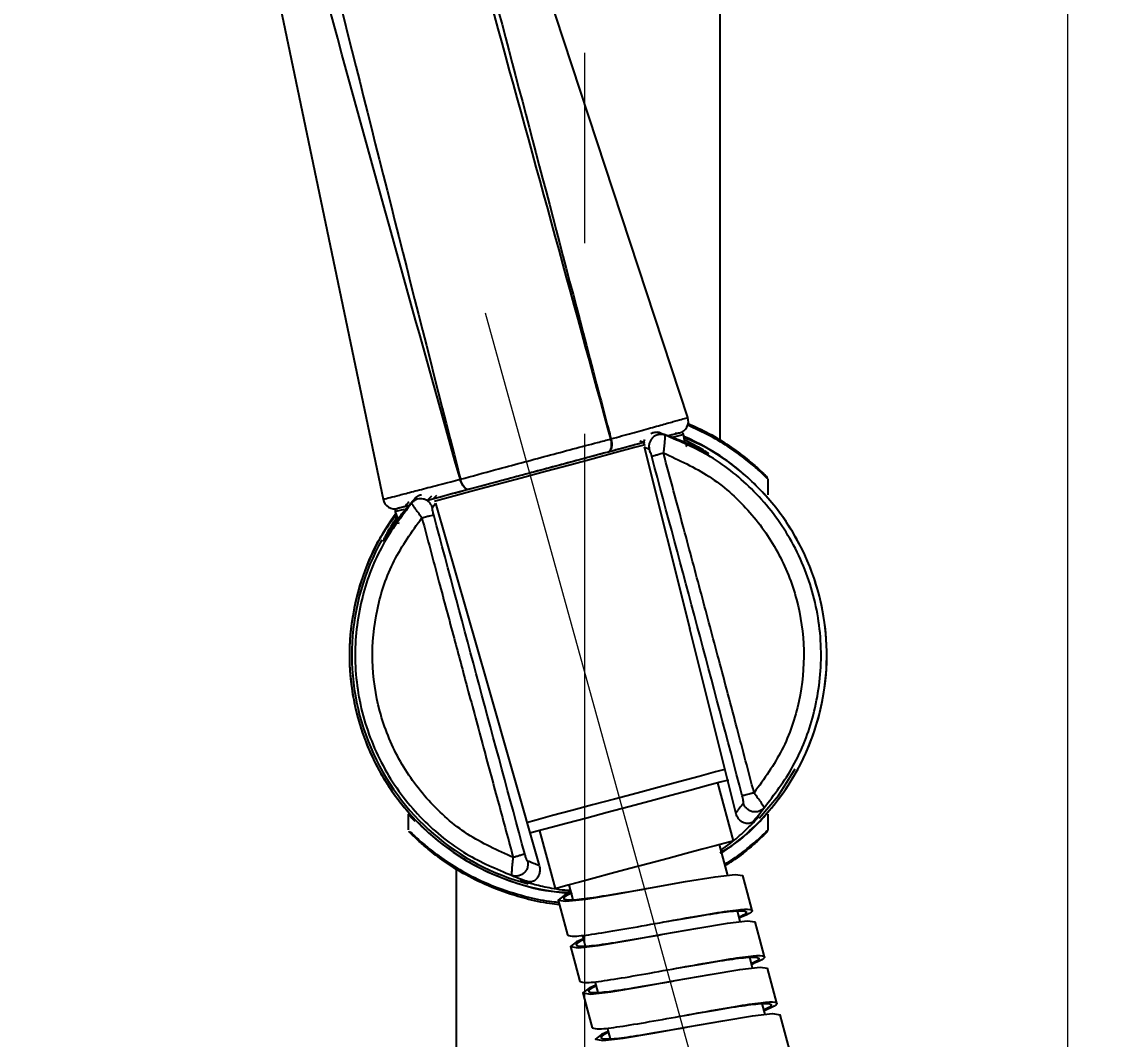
# Model space of a CAD drawing. Extents: x 4885 to 9138, y -729 to 2388.
# Drawn here: x 7293.1 to 7383.9, y 689.3 to 774.1 of the extents above; entities that cross this region are included whole.
import ezdxf

# ---------------------------------------------------------------- set-up
doc = ezdxf.new("R2010")
doc.units = 0
doc.header["$LTSCALE"] = 10
doc.header["$MEASUREMENT"] = 0
doc.header["$PDMODE"] = 3
doc.header["$PDSIZE"] = -10
doc.linetypes.add('CENTER2', pattern=[28.575, 19.05, -3.175, 3.175, -3.175])
doc.layers.get('0').update_dxf_attribs({"linetype": 'CONTINUOUS'})
doc.layers.get('DEFPOINTS').update_dxf_attribs({"linetype": 'CONTINUOUS'})
doc.layers.add('Cneter', color=1, linetype='CENTER2', lineweight=13)
doc.layers.add('치수선', color=7, linetype='CONTINUOUS', lineweight=20)
doc.styles.add('Daelim Dimension', font='NanumGothic.ttf')
doc.dimstyles.new('DEFAULT', dxfattribs={"dimscale": 2, "dimtxt": 2, "dimasz": 2, "dimexe": 0, "dimexo": 2, "dimgap": 1, "dimtad": 1, "dimdec": 1, "dimzin": 9, "dimdsep": 46, "dimtxsty": 'Daelim Dimension', "dimcen": 0.5, "dimclrd": 252, "dimclre": 252, "dimclrt": 3, "dimadec": 1, "dimazin": 0, "dimtfac": 1, "dimtdec": 1, "dimtix": 1, "dimtmove": 0, "dimatfit": 3, "dimfxl": 1, "dimtolj": 1, "dimtzin": 1, "dimlwd": 9, "dimlwe": 9, "dimarcsym": 0})

# ---------------------------------------------------------------- blocks, each defined once
blk = doc.blocks.new('*D51')
at = {"color": 5, "lineweight": 9, "ltscale": 0.5, "transparency": 16777216}
for p, q in [((7343.997, 1017.296), (7490.8, 1017.296)), ((7488.8, 223.843), (7488.8, 1009.296)), ((7343.997, 215.843), (7490.8, 215.843))]:
    blk.add_line(p, q, dxfattribs=at)
at = {"color": 5, "ltscale": 0.5, "transparency": 16777216}
for points in [[(7487.466, 1009.296), (7490.133, 1009.296), (7488.8, 1017.296)], [(7487.466, 223.843), (7490.133, 223.843), (7488.8, 215.843)]]:
    blk.add_solid(points, dxfattribs=at)
at = {"layer": 'DEFPOINTS', "color": 0, "ltscale": 0.5, "transparency": 16777216}
for p in [(7339.997, 1017.296), (7488.8, 1017.296), (7339.997, 215.843)]:
    blk.add_point(p, dxfattribs=at)
at = {"color": 7, "ltscale": 0.5, "transparency": 16777216, "insert": (7472.908, 616.569), "char_height": 20, "attachment_point": 5, "rotation": 90, "style": 'Daelim Dimension'}
blk.add_mtext('\\A1;기본 파이프 길이 : 1,000', dxfattribs=at)
blk = doc.blocks.new('*D52')
at = {"color": 5, "lineweight": 9, "ltscale": 0.5, "transparency": 16777216}
for p, q in [((6992.577, 1201.244), (7563.483, 1201.244)), ((7561.483, 1193.244), (7561.483, 202.293)), ((7411.638, 194.293), (7563.483, 194.293))]:
    blk.add_line(p, q, dxfattribs=at)
at = {"color": 5, "ltscale": 0.5, "transparency": 16777216}
for points in [[(7560.15, 1193.244), (7562.816, 1193.244), (7561.483, 1201.244)], [(7560.15, 202.293), (7562.816, 202.293), (7561.483, 194.293)]]:
    blk.add_solid(points, dxfattribs=at)
at = {"layer": 'DEFPOINTS', "color": 0, "ltscale": 0.5, "transparency": 16777216}
for p in [(6988.577, 1201.244), (7407.638, 194.293), (7561.483, 194.293)]:
    blk.add_point(p, dxfattribs=at)
at = {"color": 7, "ltscale": 0.5, "transparency": 16777216, "insert": (7545.778, 697.768), "char_height": 20, "attachment_point": 5, "rotation": 90, "style": 'Daelim Dimension'}
blk.add_mtext('\\A1;(1140~1330)', dxfattribs=at)

msp = doc.modelspace()

# ---------------------------------------------------------------- linework, layer by layer
at = {"color": 7, "linetype": 'Continuous', "lineweight": 25}
for p, q in [((7351.276, 739.183), (7351.276, 1007.272)), ((7346.244, 739.806), (7346.2, 739.79)), ((7346.216, 739.807), (7346.22, 739.814)), ((7346.665, 739.615), (7346.245, 739.805)), ((7347.528, 739.804), (7347.696, 739.737)), ((7348.349, 739.01), (7348.224, 739.657)), ((7344.958, 739.003), (7344.574, 739.117)), ((7344.953, 738.623), (7348.745, 723.454)), ((7345.374, 738.415), (7344.957, 738.606)), ((7329.608, 735.926), (7329.631, 735.932)), ((7355.276, 734.631), (7355.276, 735.967)), ((7330.361, 735.092), (7330.349, 735.089)), ((7325.844, 734.335), (7325.569, 733.965)), ((7325.841, 734.338), (7326.08, 734.53)), ((7327.289, 733.57), (7327.556, 733.943)), ((7327.556, 733.942), (7331.851, 718.927)), ((7324.201, 733.22), (7324.417, 732.592)), ((7352.578, 708.125), (7348.745, 723.454)), ((7331.851, 718.927), (7336.196, 703.736)), ((7352.394, 705.798), (7351.1, 710.626)), ((7325.276, 708.019), (7325.276, 706.707)), ((7355.276, 706.678), (7355.276, 708.01)), ((7336.225, 706.64), (7337.519, 701.812)), ((7351.923, 702.921), (7351.235, 705.488)), ((7329.276, 703.466), (7329.276, 485.27)), ((7338.678, 702.123), (7339.008, 700.891)), ((7352.958, 699.057), (7352.717, 699.958)), ((7339.802, 697.928), (7340.043, 697.028)), ((7353.993, 695.193), (7353.752, 696.094)), ((7356.017, 692.275), (7355.241, 695.173)), ((7340.837, 694.065), (7341.078, 693.164)), ((7355.029, 691.33), (7354.787, 692.23)), ((7357.053, 688.412), (7356.276, 691.309)), ((7341.872, 690.201), (7342.114, 689.3))]:
    msp.add_line(p, q, dxfattribs=at)
at = {"color": 8, "linetype": 'Continuous', "lineweight": 25}
for p, q in [((7348.415, 738.674), (7348.782, 738.97)), ((7327.212, 734.52), (7326.855, 734.153)), ((7327.632, 734.577), (7327.355, 734.287)), ((7324.061, 732.346), (7324.527, 732.274))]:
    msp.add_line(p, q, dxfattribs=at)
at = {"color": 7, "linetype": 'Continuous', "lineweight": 25, "flags": 128}
for points in [[(7299.334, 848.415), (7311.232, 791.46), (7323.181, 734.263)], [(7348.586, 741.07), (7331.36, 793.463), (7314.248, 845.509)], [(7347.976, 739.812), (7347.806, 739.766), (7347.3, 739.631), (7347.073, 739.57)], [(7342.182, 739.295), (7342.223, 739.104), (7342.244, 738.915), (7342.244, 738.736), (7342.224, 738.574), (7342.183, 738.434), (7342.124, 738.323), (7342.048, 738.244), (7341.959, 738.2)], [(7341.959, 738.2), (7342.046, 738.243), (7342.12, 738.322), (7342.177, 738.433), (7342.216, 738.572), (7342.236, 738.734), (7342.235, 738.913), (7342.213, 739.101), (7342.171, 739.292)], [(7345.014, 739.018), (7343.965, 738.737), (7342.354, 738.306), (7342.303, 738.292)], [(7341.666, 738.121), (7340.564, 737.826), (7338.647, 737.312), (7336.659, 736.78), (7334.656, 736.243), (7332.696, 735.718), (7330.836, 735.219), (7329.129, 734.762), (7327.624, 734.359), (7326.909, 734.167)], [(7330.349, 735.089), (7330.25, 735.082), (7330.145, 735.113), (7330.038, 735.18), (7329.933, 735.281), (7329.833, 735.411), (7329.744, 735.566), (7329.668, 735.74), (7329.608, 735.926)], [(7330.361, 735.092), (7330.264, 735.086), (7330.161, 735.117), (7330.055, 735.185), (7329.952, 735.286), (7329.854, 735.416), (7329.766, 735.572), (7329.69, 735.746), (7329.631, 735.932)], [(7325.218, 733.714), (7324.72, 733.581), (7324.381, 733.49), (7324.338, 733.478)], [(7351.967, 710.859), (7351.284, 710.675), (7350.144, 710.37), (7348.755, 709.998), (7347.17, 709.573), (7345.451, 709.112), (7343.663, 708.633), (7341.874, 708.154), (7340.155, 707.693), (7338.57, 707.269), (7337.181, 706.897), (7336.041, 706.591), (7335.421, 706.425)], [(7352.394, 705.798), (7352.22, 705.752), (7351.707, 705.614), (7350.877, 705.392), (7349.771, 705.096), (7348.44, 704.739), (7346.946, 704.338), (7345.359, 703.913), (7343.753, 703.483), (7342.203, 703.068), (7340.782, 702.687), (7339.557, 702.358), (7338.583, 702.098), (7337.908, 701.917), (7337.562, 701.824), (7337.519, 701.812)], [(7338.884, 701.504), (7338.28, 701.241), (7337.778, 700.846), (7338.41, 700.756), (7340.085, 700.947), (7342.559, 701.352), (7345.474, 701.873), (7348.389, 702.395), (7350.863, 702.8), (7352.538, 702.991), (7353.17, 702.9), (7353.17, 702.9)], [(7353.947, 700.003), (7353.559, 701.452), (7353.17, 702.9)], [(7345.474, 701.873), (7345.474, 701.873)], [(7337.778, 700.846), (7338.166, 699.398), (7338.554, 697.949)], [(7339.883, 697.624), (7339.316, 697.377), (7338.813, 696.983), (7339.446, 696.892), (7341.121, 697.084), (7343.594, 697.489), (7346.509, 698.01), (7349.424, 698.531), (7351.898, 698.936), (7353.573, 699.127), (7354.206, 699.037), (7354.206, 699.037)], [(7354.982, 696.139), (7354.594, 697.588), (7354.206, 699.037)], [(7338.813, 696.983), (7339.201, 695.534), (7339.589, 694.085)], [(7340.919, 693.76), (7340.351, 693.514), (7339.848, 693.119), (7340.481, 693.029), (7342.156, 693.22), (7344.629, 693.625), (7347.545, 694.146), (7350.46, 694.667), (7352.933, 695.072), (7354.608, 695.263), (7355.241, 695.173), (7355.241, 695.173)], [(7339.848, 693.119), (7340.236, 691.67), (7340.625, 690.221)], [(7341.954, 689.897), (7341.386, 689.65), (7340.883, 689.255), (7341.516, 689.165), (7343.191, 689.356), (7345.665, 689.761), (7348.58, 690.282), (7351.495, 690.804), (7353.968, 691.209), (7355.644, 691.4), (7356.276, 691.309), (7356.276, 691.309)]]:
    msp.add_lwpolyline(points, dxfattribs=at)
at = {"color": 8, "linetype": 'Continuous', "lineweight": 25, "flags": 128}
for points in [[(7348.224, 739.657), (7348.051, 739.611), (7347.538, 739.473), (7347.401, 739.436)], [(7345.025, 738.8), (7344.148, 738.565), (7342.51, 738.126), (7340.691, 737.639), (7338.743, 737.117), (7336.722, 736.575), (7334.687, 736.03), (7332.695, 735.496), (7330.805, 734.99), (7329.07, 734.525), (7327.541, 734.115), (7327.458, 734.093)], [(7324.945, 733.419), (7324.589, 733.324), (7324.244, 733.232), (7324.201, 733.22)], [(7351.675, 711.743), (7350.908, 711.538), (7349.527, 711.168), (7347.937, 710.742), (7346.194, 710.275), (7344.357, 709.782), (7342.487, 709.281), (7340.65, 708.789), (7338.907, 708.322), (7337.317, 707.896), (7335.936, 707.526), (7335.131, 707.31)], [(7354.54, 707.684), (7356.136, 709.587), (7357.552, 711.805)]]:
    msp.add_lwpolyline(points, dxfattribs=at)
at = {"color": 7, "linetype": 'Continuous', "lineweight": 25}
for centre, radius, start, end in [((7347.636, 740.756), 1, 285.00004, 18.46035), ((7348.027, 739.619), 0.2, 11, 105), ((7340.276, 721.272), 19.9, 331.27747, 66.36716), ((7342.319, 738.769), 0.543, 104.58119, 105.71254), ((7324.16, 734.466), 1, 191.41709, 284.99834), ((7340.276, 721.272), 19.9, 143.63289, 266.27415), ((7324.39, 733.285), 0.2, 105, 199), ((7340.276, 721.272), 19.9, 304.06453, 331.27747)]:
    msp.add_arc(centre, radius, start, end, dxfattribs=at)
at = {"color": 8, "linetype": 'Continuous', "lineweight": 25}
msp.add_arc((7340.276, 721.272), 19.7, 150.79024, 255.26247, dxfattribs=at)
at = {"color": 7, "linetype": 'Continuous', "lineweight": 25}
for points, knots in [([(7314.192, 844.008), (7316.786, 834.519), (7322.885, 812.216), (7331.893, 778.473), (7338.504, 753.318), (7341.804, 740.737), (7342.109, 739.571), (7342.182, 739.295)], [0, 0, 0, 0, 0.27226, 0.639999, 0.966645, 0.992097, 1, 1, 1, 1]), ([(7342.171, 739.292), (7342.101, 739.55), (7338.666, 752.095), (7331.696, 777.447), (7322.121, 812.008), (7315.91, 834.281), (7313.268, 843.757)], [0, 0, 0, 0, 0.007406, 0.360002, 0.727737, 1, 1, 1, 1]), ([(7329.608, 735.926), (7329.586, 736.005), (7325.667, 749.978), (7318.994, 773.911), (7309.877, 807.798), (7304.719, 827.805), (7302.14, 837.809)], [0, 0, 0, 0, 0.0023234, 0.4125543, 0.7062843, 1, 1, 1, 1]), ([(7303.982, 838.287), (7306.463, 828.259), (7311.425, 808.201), (7319.885, 774.34), (7325.974, 750.255), (7329.564, 736.195), (7329.631, 735.932)], [0, 0, 0, 0, 0.2937204, 0.5874422, 0.9922748, 1, 1, 1, 1]), ([(7355.247, 735.967), (7355.248, 735.965), (7355.252, 735.962), (7354.978, 736.233), (7354.423, 736.752), (7353.493, 737.551), (7352.137, 738.545), (7350.514, 739.557), (7349.2, 740.15), (7348.564, 740.437)], [0, 0, 0, 0, 0.080718, 0.202883, 0.32837, 0.495595, 0.667551, 0.839128, 1, 1, 1, 1]), ([(7348.619, 740.579), (7349.213, 740.307), (7350.491, 739.722), (7352.076, 738.721), (7353.435, 737.711), (7354.36, 736.909), (7354.924, 736.374), (7355.207, 736.088), (7355.245, 736.054), (7355.012, 736.282), (7354.667, 736.631), (7354.307, 736.942), (7354.229, 737.009)], [0, 0, 0, 0, 0.112622, 0.242164, 0.368301, 0.49429, 0.586065, 0.677737, 0.769604, 0.861505, 0.970141, 1, 1, 1, 1]), ([(7346.665, 739.615), (7346.573, 739.639), (7346.394, 739.684), (7346.119, 739.655), (7345.87, 739.563), (7345.656, 739.41), (7345.488, 739.208), (7345.377, 738.966), (7345.327, 738.693), (7345.358, 738.51), (7345.374, 738.415)], [0, 0, 0, 0, 0.132644, 0.257744, 0.379532, 0.500012, 0.620482, 0.742266, 0.867372, 1, 1, 1, 1]), ([(7345.498, 739.751), (7345.546, 739.772), (7345.601, 739.796), (7345.715, 739.829), (7345.884, 739.861), (7346.066, 739.852), (7346.18, 739.823), (7346.194, 739.82)], [0, 0, 0, 0, 0.2196379, 0.2492739, 0.5000764, 0.9413616, 1, 1, 1, 1]), ([(7346.245, 739.805), (7346.239, 739.807), (7346.228, 739.811), (7346.199, 739.82), (7346.126, 739.836), (7346.065, 739.844), (7346.019, 739.849)], [0, 0, 0, 0, 0.088528, 0.179914, 0.391972, 1, 1, 1, 1]), ([(7346.244, 739.803), (7346.351, 739.768), (7346.564, 739.699), (7346.742, 739.637), (7346.831, 739.607)], [0, 0, 0, 0, 0.501056, 1, 1, 1, 1]), ([(7346.665, 739.615), (7346.668, 739.605), (7346.675, 739.586), (7346.675, 739.443), (7346.66, 739.146), (7346.618, 738.662), (7346.575, 738.3), (7346.554, 738.121)], [0, 0, 0, 0, 0.138662, 0.273064, 0.526941, 0.766178, 1, 1, 1, 1]), ([(7354.942, 708.537), (7355.8, 709.662), (7357.597, 712.018), (7359.263, 716.371), (7359.921, 721.26), (7359.263, 726.329), (7357.313, 731.054), (7354.31, 734.968), (7350.7, 737.915), (7347.969, 739.066), (7346.665, 739.615)], [0, 0, 0, 0, 0.111879, 0.234289, 0.364887, 0.5, 0.635113, 0.76571, 0.88812, 1, 1, 1, 1]), ([(7346.831, 739.607), (7347.054, 739.527), (7347.501, 739.368), (7348.205, 739.082), (7349.3, 738.59), (7349.787, 738.332), (7350.124, 738.153)], [0, 0, 0, 0, 0.14025, 0.280561, 0.50097, 1, 1, 1, 1]), ([(7347.867, 739.783), (7347.875, 739.785), (7347.926, 739.799), (7347.658, 739.727), (7347.347, 739.644), (7347.019, 739.556), (7346.991, 739.548)], [0, 0, 0, 0, 0.0930554, 0.5263735, 0.9596602, 1, 1, 1, 1]), ([(7351.276, 704.792), (7351.653, 705.015), (7353.15, 705.902), (7355.316, 708.095), (7357.625, 711.251), (7359.24, 714.837), (7360.133, 718.658), (7360.261, 722.582), (7359.622, 726.456), (7358.238, 730.129), (7356.168, 733.47), (7353.472, 736.309), (7350.798, 738.336), (7348.936, 739.114), (7348.276, 739.389)], [0, 0, 0, 0, 0.030894, 0.122763, 0.21463, 0.306499, 0.398367, 0.490236, 0.582104, 0.673973, 0.765842, 0.85771, 0.949578, 1, 1, 1, 1]), ([(7329.631, 735.932), (7330.594, 736.194), (7332.213, 736.635), (7334.702, 737.305), (7336.875, 737.888), (7339.02, 738.459), (7340.794, 738.93), (7341.803, 739.195), (7342.171, 739.292)], [0, 0, 0, 0, 0.242879, 0.40858, 0.574277, 0.739587, 0.904895, 1, 1, 1, 1]), ([(7344.687, 738.931), (7344.335, 738.837), (7343.524, 738.619), (7342.525, 738.351), (7341.959, 738.2)], [0, 0, 0, 0, 0.4336475, 1, 1, 1, 1]), ([(7344.939, 738.844), (7344.936, 738.877), (7344.922, 739.015), (7344.973, 739.147), (7345.013, 739.249)], [0, 0, 0, 0, 0.233895, 1, 1, 1, 1]), ([(7348.782, 738.97), (7348.706, 739.008), (7348.556, 739.083), (7348.394, 739.16), (7348.313, 739.198)], [0, 0, 0, 0, 0.5019166, 1, 1, 1, 1]), ([(7350.305, 738.08), (7350.287, 738.094), (7350.254, 738.122), (7350.113, 738.218), (7349.848, 738.385), (7349.41, 738.644), (7348.977, 738.869), (7348.782, 738.97)], [0, 0, 0, 0, 0.153622, 0.288914, 0.495747, 0.772615, 1, 1, 1, 1]), ([(7341.959, 738.2), (7341.619, 738.109), (7340.687, 737.859), (7339.047, 737.42), (7337.064, 736.888), (7335.054, 736.35), (7332.751, 735.733), (7331.252, 735.331), (7330.361, 735.092)], [0, 0, 0, 0, 0.09509, 0.260419, 0.425751, 0.591435, 0.757122, 1, 1, 1, 1]), ([(7345.579, 737.829), (7345.56, 737.9), (7345.52, 738.041), (7345.46, 738.227), (7345.415, 738.346), (7345.388, 738.403), (7345.378, 738.411), (7345.374, 738.415)], [0, 0, 0, 0, 0.256099, 0.511206, 0.756808, 0.879743, 1, 1, 1, 1]), ([(7345.579, 737.829), (7345.59, 737.834), (7345.609, 737.844), (7345.704, 737.877), (7345.881, 737.932), (7346.126, 738.003), (7346.357, 738.067), (7346.486, 738.102), (7346.554, 738.121)], [0, 0, 0, 0, 0.142337, 0.268446, 0.499999, 0.731558, 0.857669, 1, 1, 1, 1]), ([(7353.127, 709.561), (7351.88, 714.275), (7349.385, 723.703), (7346.848, 733.121), (7345.579, 737.829)], [0, 0, 0, 0, 0.49998, 1, 1, 1, 1]), ([(7354.115, 709.793), (7353.644, 711.581), (7352.665, 715.292), (7351.197, 720.813), (7349.715, 726.362), (7348.177, 732.094), (7347.122, 736.014), (7346.554, 738.121)], [0, 0, 0, 0, 0.189191, 0.392795, 0.584496, 0.776744, 1, 1, 1, 1]), ([(7346.554, 738.121), (7347.858, 737.529), (7350.466, 736.347), (7353.707, 733.466), (7356.214, 729.964), (7357.812, 725.953), (7358.425, 721.679), (7357.997, 717.393), (7356.623, 713.28), (7354.951, 710.956), (7354.115, 709.793)], [0, 0, 0, 0, 0.125, 0.25, 0.374999, 0.5, 0.624999, 0.75, 0.874999, 1, 1, 1, 1]), ([(7350.126, 738.152), (7350.144, 738.143), (7350.183, 738.123), (7350.232, 738.099), (7350.27, 738.081), (7350.305, 738.066), (7350.302, 738.072), (7350.301, 738.075)], [0, 0, 0, 0, 0.1570622, 0.3341995, 0.5313584, 0.7190458, 1, 1, 1, 1]), ([(7330.349, 735.089), (7330.105, 735.024), (7329.293, 734.806), (7328.193, 734.511), (7327.488, 734.322), (7327.209, 734.248)], [0, 0, 0, 0, 0.206544, 0.686822, 1, 1, 1, 1]), ([(7325.572, 733.963), (7324.717, 732.835), (7322.928, 730.474), (7321.274, 726.116), (7320.631, 721.225), (7321.305, 716.158), (7323.269, 711.439), (7326.283, 707.534), (7329.903, 704.598), (7332.637, 703.456), (7333.943, 702.91)], [0, 0, 0, 0, 0.111879, 0.234289, 0.364887, 0.5, 0.635112, 0.76571, 0.888121, 1, 1, 1, 1]), ([(7325.327, 734.041), (7325.238, 733.939), (7325.124, 733.808), (7325.029, 733.685), (7325.008, 733.658)], [0, 0, 0, 0, 0.7793407, 1, 1, 1, 1]), ([(7325.436, 733.877), (7325.448, 733.891), (7325.485, 733.933), (7325.609, 734.076), (7325.741, 734.223), (7325.843, 734.336)], [0, 0, 0, 0, 0.104584, 0.30635, 1, 1, 1, 1]), ([(7327.29, 733.57), (7327.256, 733.66), (7327.192, 733.834), (7327.012, 734.045), (7326.795, 734.199), (7326.548, 734.29), (7326.286, 734.316), (7326.025, 734.271), (7325.772, 734.159), (7325.64, 734.03), (7325.572, 733.963)], [0, 0, 0, 0, 0.132641, 0.257748, 0.379521, 0.499995, 0.620475, 0.742251, 0.867345, 1, 1, 1, 1]), ([(7326.415, 732.725), (7326.307, 732.869), (7326.09, 733.162), (7325.811, 733.56), (7325.649, 733.809), (7325.578, 733.933), (7325.574, 733.953), (7325.572, 733.963)], [0, 0, 0, 0, 0.233832, 0.473066, 0.726937, 0.861347, 1, 1, 1, 1]), ([(7326.005, 734.483), (7325.971, 734.456), (7325.924, 734.42), (7325.871, 734.372), (7325.851, 734.351), (7325.844, 734.342), (7325.841, 734.338)], [0, 0, 0, 0, 0.6071335, 0.8191365, 0.9109252, 1, 1, 1, 1]), ([(7326.08, 734.53), (7326.163, 734.576), (7326.257, 734.628), (7326.363, 734.639), (7326.376, 734.64)], [0, 0, 0, 0, 0.873929, 1, 1, 1, 1]), ([(7323.307, 730.967), (7323.511, 731.293), (7323.83, 731.801), (7324.584, 732.839), (7325.071, 733.449), (7325.315, 733.735), (7325.437, 733.878)], [0, 0, 0, 0, 0.499123, 0.779564, 0.88981, 1, 1, 1, 1]), ([(7325.322, 733.742), (7325.192, 733.707), (7324.797, 733.601), (7324.484, 733.517), (7324.458, 733.511), (7324.447, 733.508)], [0, 0, 0, 0, 0.215293, 0.654107, 1, 1, 1, 1]), ([(7327.405, 732.96), (7327.404, 732.962), (7327.399, 732.983), (7327.38, 733.054), (7327.347, 733.191), (7327.309, 733.364), (7327.29, 733.482), (7327.284, 733.548), (7327.288, 733.562), (7327.29, 733.57)], [0, 0, 0, 0, 0.008602, 0.0746128, 0.2566953, 0.5117065, 0.7571783, 0.8477344, 1, 1, 1, 1]), ([(7324.29, 732.962), (7323.856, 732.394), (7322.632, 730.789), (7321.33, 727.697), (7320.415, 723.89), (7320.293, 719.961), (7320.93, 716.089), (7322.314, 712.414), (7324.387, 709.079), (7327.071, 706.217), (7330.262, 703.918), (7333.84, 702.342), (7336.777, 701.53), (7338.482, 701.509), (7338.884, 701.504)], [0, 0, 0, 0, 0.050547, 0.142646, 0.234744, 0.326842, 0.418939, 0.511037, 0.603135, 0.695233, 0.787331, 0.879429, 0.971527, 1, 1, 1, 1]), ([(7334.031, 704.411), (7332.726, 705), (7330.116, 706.178), (7326.869, 709.052), (7324.355, 712.55), (7322.749, 716.558), (7322.128, 720.83), (7322.548, 725.117), (7323.914, 729.233), (7325.582, 731.561), (7326.415, 732.725)], [0, 0, 0, 0, 0.125001, 0.25, 0.375, 0.5, 0.625, 0.75, 0.875001, 1, 1, 1, 1]), ([(7324.061, 732.346), (7323.946, 732.167), (7323.684, 731.756), (7323.433, 731.312), (7323.286, 731.031), (7323.211, 730.876), (7323.195, 730.836), (7323.187, 730.814)], [0, 0, 0, 0, 0.220458, 0.503232, 0.709449, 0.84567, 1, 1, 1, 1]), ([(7324.354, 732.777), (7324.32, 732.729), (7324.215, 732.58), (7324.124, 732.441), (7324.061, 732.346)], [0, 0, 0, 0, 0.318201, 1, 1, 1, 1]), ([(7326.415, 732.725), (7326.889, 730.948), (7327.782, 727.598), (7329.045, 722.877), (7330.282, 718.265), (7331.523, 713.654), (7332.799, 708.937), (7333.629, 705.888), (7334.031, 704.411)], [0, 0, 0, 0, 0.1881891, 0.3548565, 0.4999983, 0.6766786, 0.8433457, 1, 1, 1, 1]), ([(7326.416, 732.725), (7326.484, 732.743), (7326.613, 732.777), (7326.845, 732.837), (7327.093, 732.898), (7327.273, 732.938), (7327.372, 732.957), (7327.394, 732.959), (7327.405, 732.96)], [0, 0, 0, 0, 0.142278, 0.268374, 0.499933, 0.731519, 0.857647, 1, 1, 1, 1]), ([(7335.002, 704.704), (7333.726, 709.41), (7331.172, 718.824), (7328.661, 728.247), (7327.405, 732.96)], [0, 0, 0, 0, 0.499979, 1, 1, 1, 1]), ([(7323.193, 730.812), (7323.193, 730.808), (7323.194, 730.801), (7323.22, 730.836), (7323.252, 730.883), (7323.289, 730.94), (7323.306, 730.967)], [0, 0, 0, 0, 0.2848978, 0.4715572, 0.7582251, 1, 1, 1, 1]), ([(7354.115, 709.793), (7354.032, 709.771), (7353.89, 709.734), (7353.665, 709.678), (7353.451, 709.625), (7353.287, 709.588), (7353.174, 709.566), (7353.145, 709.562), (7353.127, 709.561)], [0, 0, 0, 0, 0.17601, 0.298649, 0.50009, 0.701509, 0.824118, 1, 1, 1, 1]), ([(7353.229, 708.937), (7353.231, 708.943), (7353.237, 708.957), (7353.236, 709.024), (7353.219, 709.152), (7353.181, 709.345), (7353.145, 709.489), (7353.127, 709.561)], [0, 0, 0, 0, 0.119235, 0.241994, 0.488124, 0.743785, 1, 1, 1, 1]), ([(7354.115, 709.793), (7354.223, 709.647), (7354.441, 709.351), (7354.716, 708.949), (7354.873, 708.697), (7354.939, 708.57), (7354.941, 708.548), (7354.942, 708.537)], [0, 0, 0, 0, 0.235604, 0.475722, 0.728632, 0.862293, 1, 1, 1, 1]), ([(7353.229, 708.937), (7353.122, 708.796), (7352.907, 708.516), (7352.688, 708.252), (7352.579, 708.12)], [0, 0, 0, 0, 0.499999, 1, 1, 1, 1]), ([(7354.942, 708.537), (7354.887, 708.482), (7354.771, 708.367), (7354.538, 708.248), (7354.263, 708.189), (7353.969, 708.213), (7353.693, 708.322), (7353.47, 708.497), (7353.31, 708.707), (7353.255, 708.863), (7353.229, 708.937)], [0, 0, 0, 0, 0.108899, 0.230525, 0.362372, 0.500001, 0.637637, 0.769488, 0.891095, 1, 1, 1, 1]), ([(7354, 707.38), (7354.16, 707.565), (7354.478, 707.934), (7354.787, 708.336), (7354.942, 708.537)], [0, 0, 0, 0, 0.499981, 1, 1, 1, 1]), ([(7325.867, 707.403), (7325.755, 707.516), (7325.374, 707.901), (7325.317, 707.97), (7325.276, 708.019)], [0, 0, 0, 0, 0.293378, 1, 1, 1, 1]), ([(7351.354, 705.042), (7351.412, 705.078), (7352.061, 705.486), (7352.948, 706.261), (7353.988, 707.228), (7354.272, 707.554), (7354.414, 707.717)], [0, 0, 0, 0, 0.031247, 0.354061, 0.677168, 1, 1, 1, 1]), ([(7354, 707.38), (7353.915, 707.323), (7353.744, 707.21), (7353.373, 707.229), (7353.003, 707.416), (7352.755, 707.709), (7352.636, 707.931), (7352.597, 708.061), (7352.578, 708.125)], [0, 0, 0, 0, 0.250034, 0.499458, 0.748657, 0.874145, 0.937343, 1, 1, 1, 1]), ([(7354.437, 707.767), (7354.452, 707.788), (7354.504, 707.862), (7354.21, 707.58), (7354, 707.38)], [0, 0, 0, 0, 0.289161, 1, 1, 1, 1]), ([(7351.674, 703.85), (7351.904, 703.99), (7352.705, 704.479), (7353.653, 705.235), (7354.561, 706.014), (7355.062, 706.494), (7355.284, 706.715), (7355.255, 706.686), (7355.247, 706.678)], [0, 0, 0, 0, 0.100783, 0.349979, 0.55396, 0.763497, 0.935897, 1, 1, 1, 1]), ([(7325.334, 706.567), (7325.337, 706.563), (7325.347, 706.553), (7325.464, 706.436), (7325.538, 706.363)], [0, 0, 0, 0, 0.37383, 1, 1, 1, 1]), ([(7337.874, 700.486), (7337.611, 700.51), (7336.643, 700.599), (7334.811, 701.01), (7332.501, 701.759), (7330.299, 702.796), (7328.458, 703.927), (7327.096, 704.952), (7326.162, 705.763), (7325.488, 706.407), (7325.39, 706.509), (7325.334, 706.567)], [0, 0, 0, 0, 0.036498, 0.13405, 0.266843, 0.399812, 0.531573, 0.663301, 0.765186, 0.86692, 1, 1, 1, 1]), ([(7325.421, 706.565), (7325.454, 706.532), (7325.539, 706.447), (7326.11, 705.908), (7327.031, 705.121), (7328.402, 704.097), (7330.238, 702.986), (7332.452, 701.949), (7334.764, 701.211), (7336.604, 700.799), (7337.56, 700.713), (7337.82, 700.689)], [0, 0, 0, 0, 0.0715993, 0.1797679, 0.2910205, 0.4304732, 0.5739511, 0.7138302, 0.8587129, 0.9616969, 1, 1, 1, 1]), ([(7354.229, 705.636), (7354.284, 705.682), (7354.589, 705.94), (7354.91, 706.262), (7355.212, 706.559), (7355.241, 706.588), (7355.022, 706.369), (7354.503, 705.864), (7353.61, 705.088), (7352.683, 704.337), (7351.915, 703.861), (7351.706, 703.731)], [0, 0, 0, 0, 0.025453, 0.142642, 0.259701, 0.377008, 0.494359, 0.633078, 0.772025, 0.937891, 1, 1, 1, 1]), ([(7333.943, 702.91), (7333.938, 702.92), (7333.929, 702.94), (7333.923, 703.083), (7333.933, 703.38), (7333.97, 703.866), (7334.011, 704.231), (7334.031, 704.411)], [0, 0, 0, 0, 0.137701, 0.271363, 0.524294, 0.7644, 1, 1, 1, 1]), ([(7335.227, 704.113), (7335.241, 704.036), (7335.271, 703.873), (7335.237, 703.612), (7335.132, 703.348), (7334.948, 703.116), (7334.705, 702.948), (7334.437, 702.862), (7334.176, 702.848), (7334.018, 702.89), (7333.943, 702.91)], [0, 0, 0, 0, 0.108893, 0.230523, 0.362377, 0.500004, 0.637625, 0.769475, 0.891093, 1, 1, 1, 1]), ([(7335.002, 704.704), (7334.986, 704.697), (7334.959, 704.685), (7334.851, 704.648), (7334.689, 704.598), (7334.478, 704.536), (7334.255, 704.473), (7334.114, 704.434), (7334.031, 704.411)], [0, 0, 0, 0, 0.175907, 0.298537, 0.499991, 0.701451, 0.824086, 1, 1, 1, 1]), ([(7335.227, 704.113), (7335.22, 704.118), (7335.208, 704.128), (7335.181, 704.178), (7335.156, 704.234), (7335.137, 704.285), (7335.109, 704.357), (7335.07, 704.472), (7335.03, 704.605), (7335.011, 704.673), (7335.005, 704.694), (7335.003, 704.701), (7335.002, 704.704)], [0, 0, 0, 0, 0.133031, 0.241626, 0.406363, 0.457769, 0.488336, 0.743573, 0.923583, 0.974758, 0.990599, 1, 1, 1, 1]), ([(7336.198, 703.731), (7336.037, 703.79), (7335.715, 703.909), (7335.389, 704.045), (7335.227, 704.113)], [0, 0, 0, 0, 0.500001, 1, 1, 1, 1]), ([(7336.196, 703.736), (7336.212, 703.67), (7336.243, 703.537), (7336.251, 703.286), (7336.182, 702.908), (7335.955, 702.561), (7335.643, 702.359), (7335.439, 702.372), (7335.337, 702.379)], [0, 0, 0, 0, 0.063071, 0.126278, 0.251795, 0.501306, 0.751129, 1, 1, 1, 1]), ([(7333.943, 702.91), (7334.177, 702.814), (7334.646, 702.62), (7335.107, 702.459), (7335.337, 702.379)], [0, 0, 0, 0, 0.500018, 1, 1, 1, 1]), ([(7335.337, 702.379), (7335.087, 702.438), (7334.589, 702.558), (7334.707, 702.495), (7335.454, 702.245), (7336.798, 701.939), (7337.959, 701.709), (7338.727, 701.681), (7338.797, 701.678)], [0, 0, 0, 0, 0.1966534, 0.392761, 0.5888653, 0.7840346, 0.9803364, 1, 1, 1, 1]), ([(7338.865, 701.423), (7338.818, 701.402), (7338.276, 701.162), (7338.139, 700.943), (7338.672, 700.826), (7340.304, 701.006), (7342.676, 701.384), (7344.54, 701.71), (7345.474, 701.873)], [0, 0, 0, 0, 0.018892, 0.21534, 0.411787, 0.607669, 0.803553, 1, 1, 1, 1]), ([(7338.554, 697.949), (7338.688, 697.898), (7338.955, 697.796), (7340.739, 698.017), (7343.26, 698.435), (7346.251, 698.976), (7349.238, 699.516), (7351.773, 699.938), (7353.505, 700.144), (7354.102, 700.044), (7353.841, 699.769), (7353.08, 699.447), (7352.876, 699.361)], [0, 0, 0, 0, 0.106899, 0.213491, 0.320084, 0.426983, 0.533882, 0.640475, 0.747067, 0.853966, 0.960865, 1, 1, 1, 1]), ([(7346.25, 698.976), (7347.184, 699.139), (7349.049, 699.465), (7351.421, 699.844), (7353.052, 700.023), (7353.586, 699.906), (7353.449, 699.687), (7352.907, 699.447), (7352.859, 699.426)], [0, 0, 0, 0, 0.196447, 0.39233, 0.588213, 0.78466, 0.981107, 1, 1, 1, 1]), ([(7339.901, 697.559), (7339.853, 697.538), (7339.311, 697.298), (7339.174, 697.08), (7339.707, 696.963), (7341.339, 697.142), (7343.711, 697.52), (7345.576, 697.846), (7346.509, 698.01)], [0, 0, 0, 0, 0.018892, 0.215339, 0.411786, 0.607669, 0.803553, 1, 1, 1, 1]), ([(7339.589, 694.085), (7339.723, 694.034), (7339.99, 693.932), (7341.774, 694.153), (7344.295, 694.571), (7347.287, 695.112), (7350.273, 695.652), (7352.808, 696.074), (7354.54, 696.28), (7355.137, 696.18), (7354.876, 695.905), (7354.116, 695.584), (7353.912, 695.498)], [0, 0, 0, 0, 0.106899, 0.213491, 0.320084, 0.426983, 0.533882, 0.640474, 0.747067, 0.853966, 0.960865, 1, 1, 1, 1]), ([(7347.286, 695.112), (7348.219, 695.275), (7350.084, 695.602), (7352.456, 695.98), (7354.088, 696.159), (7354.621, 696.042), (7354.484, 695.823), (7353.942, 695.584), (7353.894, 695.563)], [0, 0, 0, 0, 0.196447, 0.39233, 0.588213, 0.78466, 0.981108, 1, 1, 1, 1]), ([(7340.936, 693.695), (7340.888, 693.674), (7340.346, 693.435), (7340.209, 693.216), (7340.743, 693.099), (7342.374, 693.278), (7344.746, 693.656), (7346.611, 693.983), (7347.545, 694.146)], [0, 0, 0, 0, 0.018892, 0.215339, 0.411786, 0.607669, 0.803553, 1, 1, 1, 1]), ([(7340.625, 690.221), (7340.758, 690.17), (7341.026, 690.069), (7342.81, 690.289), (7345.331, 690.707), (7348.322, 691.249), (7351.308, 691.789), (7353.843, 692.21), (7355.575, 692.417), (7356.172, 692.317), (7355.911, 692.041), (7355.151, 691.72), (7354.947, 691.634)], [0, 0, 0, 0, 0.106899, 0.213491, 0.320084, 0.426983, 0.533882, 0.640475, 0.747067, 0.853966, 0.960865, 1, 1, 1, 1]), ([(7348.321, 691.248), (7349.255, 691.412), (7351.119, 691.738), (7353.492, 692.116), (7355.123, 692.296), (7355.656, 692.179), (7355.519, 691.96), (7354.977, 691.72), (7354.93, 691.699)], [0, 0, 0, 0, 0.196447, 0.39233, 0.588213, 0.78466, 0.981108, 1, 1, 1, 1]), ([(7341.971, 689.832), (7341.924, 689.811), (7341.382, 689.571), (7341.245, 689.352), (7341.778, 689.235), (7343.409, 689.415), (7345.782, 689.793), (7347.646, 690.119), (7348.58, 690.282)], [0, 0, 0, 0, 0.0188923, 0.2153393, 0.4117865, 0.6076698, 0.8035531, 1, 1, 1, 1])]:
    msp.add_open_spline(points, degree=3, knots=knots, dxfattribs=at)
at = {"color": 8, "linetype": 'Continuous', "lineweight": 25}
for points, knots in [([(7342.182, 739.295), (7342.778, 739.46), (7343.988, 739.795), (7345.517, 740.219), (7346.794, 740.572), (7347.755, 740.839), (7348.356, 741.005), (7348.618, 741.077), (7348.565, 741.063), (7348.556, 741.06)], [0, 0, 0, 0, 0.158429, 0.321455, 0.479849, 0.642832, 0.801618, 0.965022, 1, 1, 1, 1]), ([(7323.211, 734.269), (7323.221, 734.272), (7323.242, 734.277), (7323.701, 734.396), (7324.511, 734.606), (7325.647, 734.9), (7327.088, 735.273), (7328.452, 735.627), (7329.343, 735.857), (7329.608, 735.926)], [0, 0, 0, 0, 0.124282, 0.287638, 0.445997, 0.608918, 0.767551, 0.930785, 1, 1, 1, 1])]:
    msp.add_open_spline(points, degree=3, knots=knots, dxfattribs=at)
at = {"layer": 'Cneter', "lineweight": 5, "ltscale": 0.5}
for p, q in [((7339.997, 215.843), (7339.997, 1132.988)), ((7331.683, 749.793), (7371.261, 606.839))]:
    msp.add_line(p, q, dxfattribs=at)
at = {"layer": '치수선'}
msp.add_line((7380.276, -405.367), (7380.276, 1237.835), dxfattribs=at)

# ---------------------------------------------------------------- dimensions: what is measured, and where the dimension line sits
at = {"color": 5, "ltscale": 0.5}
for base, p1, p2, text, picture, middle in [((7561.483, 194.293), (6988.577, 1201.244), (7407.638, 194.293), '(1140~1330)', '*D52', (7545.778, 697.768)), ((7488.8, 1017.296), (7339.997, 215.843), (7339.997, 1017.296), '기본 파이프 길이 : 1,000', '*D51', (7472.908, 616.569))]:
    dim = msp.add_linear_dim(base=base, p1=p1, p2=p2, angle=90, text=text, dimstyle='DEFAULT', override={"dimtxt": 10, "dimasz": 4, "dimexe": 1, "dimdec": 0, "dimclrd": 5, "dimclre": 5, "dimclrt": 7}, dxfattribs=at)
    dim.commit()
    dim.dimension.update_dxf_attribs({"geometry": picture, "text_midpoint": middle})

doc.saveas('drawing.dxf')
